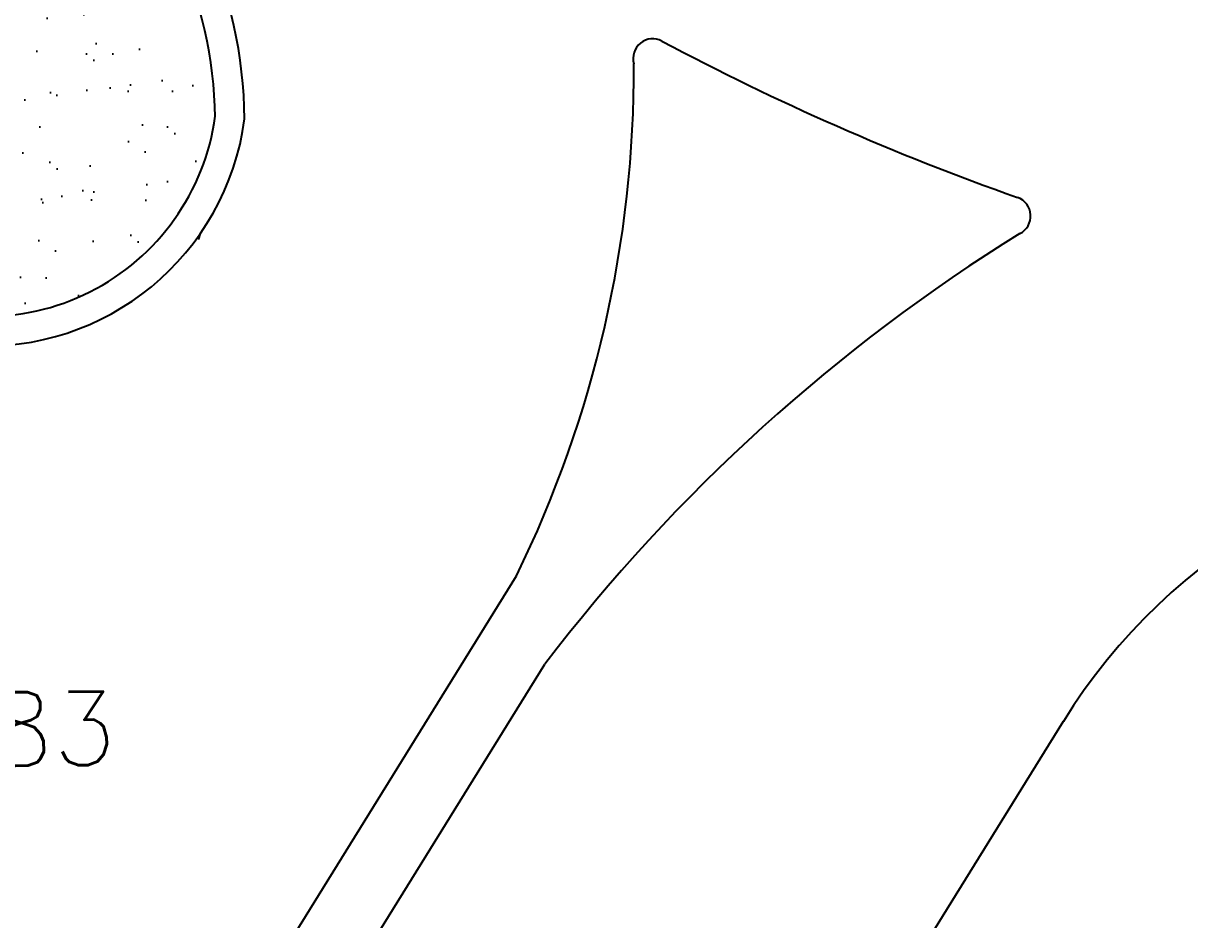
# Model space of a CAD drawing. Header units: metres. Extents: x 324293 to 653279, y 3585589 to 7191434.
# Drawn here: x 334578.83 to 334608.55, y 3600456.54 to 3600479.4 of the extents above; entities that cross this region are included whole.
import ezdxf

# ---------------------------------------------------------------- set-up
doc = ezdxf.new("R2010")
doc.units = ezdxf.units.M
for name, color, linetype in [('asfalt tarahi', 1, 'Continuous'), ('cahman', 80, 'Continuous'), ('center line', 10, 'Continuous'), ('masir', 25, 'Continuous'), ('shouldr', 6, 'Continuous')]:
    doc.layers.add(name, color=color, linetype=linetype)
doc.styles.get("Standard").update_dxf_attribs({"font": 'simplex.shx'})

msp = doc.modelspace()

# ---------------------------------------------------------------- hatches: boundary and pattern name
at = {"layer": 'cahman'}
h = msp.add_hatch(dxfattribs=at)
h.set_pattern_fill('AR-SAND', color=256, angle=0.44987, style=0)
h.set_pattern_definition([(37.949870306, (28282.7474, -2517.6114), (-0.0781201379, 1.9262697745), [0, -1.52, 0, -1.7, 0, -1.625]), (7.94987031, (28282.7474, -2517.6114), (1.7475636851, 2.8359547187), [0, -0.82, 0, -1.37, 0, -0.525]), (327.949870306, (28281.5175, -2517.6211), (3.1140014368, 0.0301099917), [0, -0.5, 0, -1.8, 0, -2.35]), (317.94987031, (28281.5175, -2517.621), (2.9991427517, 0.901251527), [0, -0.25, 0, -1.18, 0, -1.35])])
edge = h.paths.add_edge_path()
edge.add_arc((334577.86514, 3600477.82431), 5.90511, 241.246107, 352.235974)
edge.add_arc((334573.11315, 3600476.867), 10.6, 0.714798, 48.75251)
edge.add_arc((334591.28317, 3600504.00659), 21.59995, 200.290079, 223.741452)
edge.add_arc((334626.28674, 3600537.50521), 70.05, 223.7414517, 228.7525105)
edge.add_arc((334557.50045, 3600491.49989), 14.42351, 20.352448, 49.097561)
edge.add_line((334566.94458, 3600502.40155), (334550.24911, 3600509.26559))
edge.add_line((334550.24911, 3600509.26559), (334540.68073, 3600493.52743))
edge.add_line((334540.68073, 3600493.52743), (334575.0245, 3600472.64733))
at = {"layer": 'masir'}
h = msp.add_hatch(dxfattribs=at)
h.set_pattern_fill('ANGLE', color=256, scale=50, angle=0.44987, style=0)
h.set_pattern_definition([(0.4498703, (28282.747, -2517.611), (-0.107960014, 13.74957616), [10, -3.75]), (90.4498703, (28282.747, -2517.611), (-13.74957616, -0.107960014), [10, -3.75])])
h.paths.add_polyline_path([(334643.95739, 3600470.74588, 0.13193627), (334634.0567, 3600469.26242, -0.10762959), (334625.04119, 3600467.46628, -0.03613446), (334614.97046, 3600468.3753, 0.20448952), (334605.33198, 3600461.60808), (334590.11906, 3600437.05098), (334695.23088, 3600371.93508), (334744.55482, 3600429.41321)])
h.paths.add_polyline_path([(334644.00257, 3600475.76486), (334676.11229, 3600476.01698), (334676.16824, 3600468.8922), (334644.05851, 3600468.64008)], flags=9)

# ---------------------------------------------------------------- linework, layer by layer
at = {"layer": 'asfalt tarahi', "color": 1}
for centre, radius, start, end in [((334573.11315, 3600476.867, 1313.25213), 11.35, 0.44987, 48.75251), ((334594.8639, 3600478.5024, 1313.25213), 0.5, 61.922322, 195.983005), ((334625.9986, 3600536.86723, 1313.25213), 65.65, 241.9223217, 250.5716536), ((334564.96858, 3600478.23532, 1313.25213), 29.41494, 333.929285, 0.25206), ((334577.86513, 3600477.82357, 1313.25213), 6.65446, 266.274613, 352.509787), ((334603.99528, 3600474.48393, 1313.25213), 0.5, 296.51097, 70.571654), ((334627.95437, 3600435.70539, 1313.25213), 45.08511, 121.767181, 142.652675), ((334618.07858, 3600453.70085, 1313.25237), 15, 90.244122, 148.222124)]:
    msp.add_arc(centre, radius, start, end, dxfattribs=at)
at = {"layer": 'masir'}
for p, q in [((334557.49667, 3600410.59554, 1313.25213), (334591.39062, 3600465.30804, 1313.25213)), ((334559.02684, 3600409.6476, 1313.25213), (334592.11294, 3600463.05606, 1313.25213)), ((334490.52232, 3600276.2793, 1313.25213), (334605.33198, 3600461.60808, 1313.25213))]:
    msp.add_line(p, q, dxfattribs=at)
at = {"layer": 'shouldr'}
for centre, radius, start, end in [((334573.11315, 3600476.867, 1313.25213), 10.6, 0.714799, 48.75251), ((334577.86514, 3600477.82431, 1313.25213), 5.90511, 241.246107, 352.235974)]:
    msp.add_arc(centre, radius, start, end, dxfattribs=at)
at = {"layer": 'shouldr', "lineweight": 30}
msp.add_arc((334573.11315, 3600476.867, 1313.25213), 10.6, 343.639725, 344.396563, dxfattribs=at)

# ---------------------------------------------------------------- texts
at = {"layer": 'center line', "insert": (334570.74333, 3600462.28006, 1313.25213), "char_height": 1.873329, "width": 36.7159825, "attachment_point": 1, "rotation": 0.44987}
msp.add_mtext('1321.83', dxfattribs=at)

doc.saveas('drawing.dxf')
